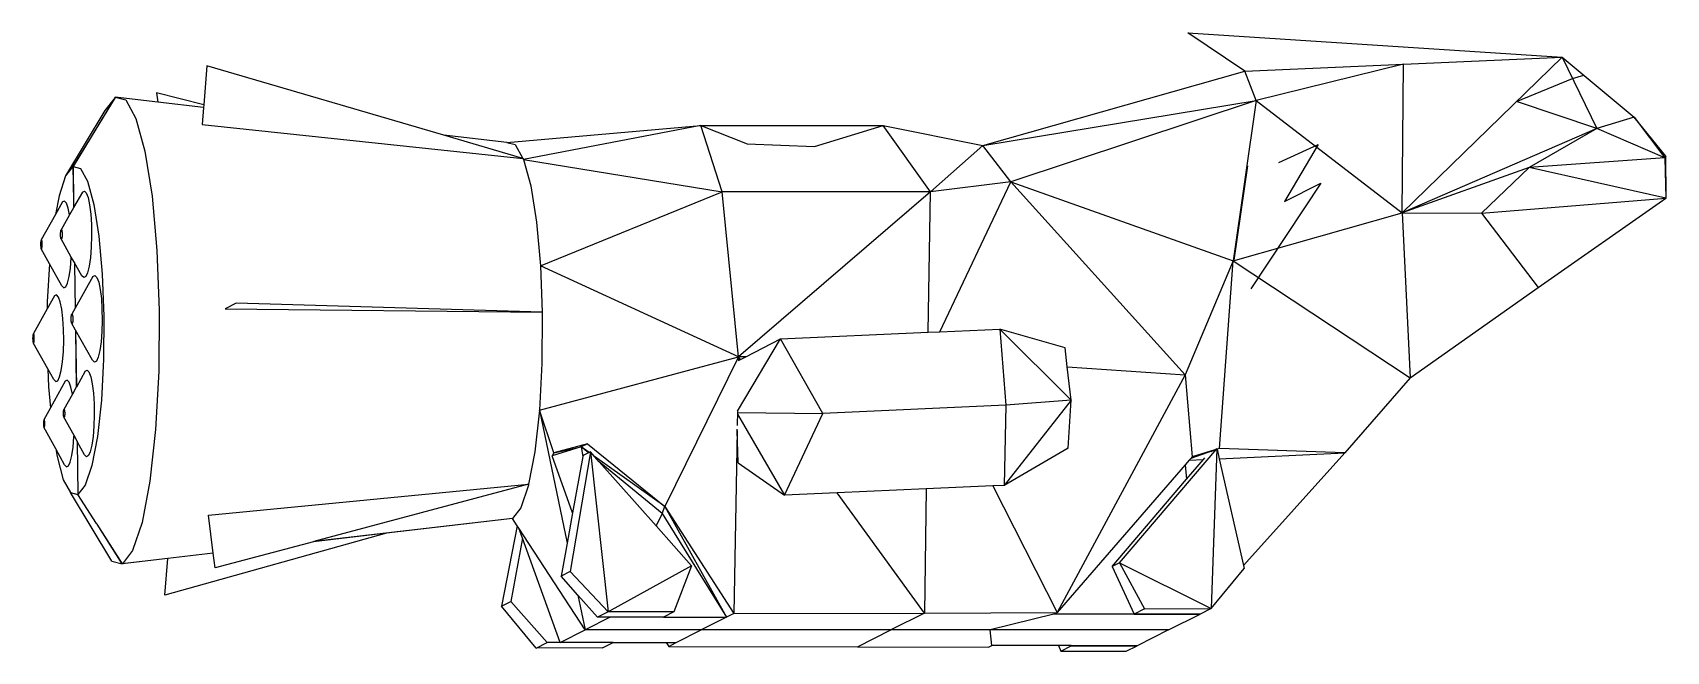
# Model space of a CAD drawing. Extents: x -1185 to 1153, y -458 to 427.
import ezdxf

# ---------------------------------------------------------------- set-up
doc = ezdxf.new("R2010")
doc.units = 0
doc.header["$MEASUREMENT"] = 0
doc.layers.get('0').update_dxf_attribs({"linetype": 'CONTINUOUS'})

msp = doc.modelspace()

# ---------------------------------------------------------------- linework, layer by layer
for p, q in [((549.9, 372), (468.2, 427)), ((468.2, 427), (1004.3, 391.9)), ((-935.6, 379.8), (-940.1, 324)), ((-596.5, 280.5), (-935.6, 379.8)), ((549.9, 372), (1004.3, 391.9)), ((549.9, 372), (1004.3, 391.9)), ((549.9, 372), (777.1, 381.9)), ((777.1, 381.9), (566, 330.2)), ((775.1, 169.4), (1004.3, 391.9)), ((775.1, 169.4), (777.1, 381.9)), ((777.1, 381.9), (1004.3, 391.9)), ((1004.3, 391.9), (1107.3, 306.2)), ((1004.3, 391.9), (1053.7, 290.2)), ((175.1, 265.5), (549.9, 372)), ((566, 330.2), (549.9, 372)), ((939, 328.5), (1019, 361.7)), ((1019, 361.7), (1035, 366.4)), ((-1066.6, 334.6), (-1101.2, 278.1)), ((-1067, 334.1), (-1101.2, 278.1)), ((-1067, 334.1), (-1081.4, 315.8)), ((-1066.7, 334.6), (-1067, 334.1)), ((-1066.7, 334.6), (-1066.6, 334.6)), ((-1066.6, 334.6), (-1066.7, 334.6)), ((-1066.6, 334.6), (-1066.6, 334.7)), ((-1066.6, 334.7), (-1066.6, 334.6)), ((-1005.9, 327.7), (-1066.6, 334.7)), ((-1066.6, 334.7), (-1066.6, 334.6)), ((-1066.6, 334.6), (-1066.6, 334.6)), ((-1066.6, 334.6), (-1051.6, 330.8)), ((-1066.6, 334.6), (-1066.6, 334.6)), ((-1051.6, 330.8), (-1037.1, 304.5)), ((-1007.5, 340.9), (-1005.9, 327.7)), ((-940.1, 324), (-1007.5, 340.9)), ((-940.4, 320.1), (-1005.9, 327.7)), ((175.1, 265.5), (566, 330.2)), ((566, 330.2), (214.9, 213.8)), ((566, 330.2), (533.2, 100.9)), ((566, 330.2), (775.1, 169.4)), ((1053.7, 290.2), (939, 328.5)), ((-1081.4, 315.8), (-1137.7, 222.3)), ((-1037.1, 304.5), (-1024.3, 257.6)), ((-940.4, 320.1), (-942.4, 295.8)), ((-940.1, 324), (-940.4, 320.1)), ((1107.3, 306.2), (1053.7, 290.2)), ((1107.3, 306.2), (1151.1, 248.1)), ((1152.3, 250.5), (1107.3, 306.2)), ((-942.4, 295.8), (-483.2, 247.3)), ((-506.3, 270.1), (-228.5, 294.4)), ((-228.5, 294.4), (-482.4, 245.8)), ((-198.3, 199.2), (-228.5, 294.4)), ((-228.5, 294.4), (-162.2, 268)), ((-228.5, 294.4), (32.5, 294.4)), ((-66.1, 264.3), (32.5, 294.4)), ((100.1, 199.5), (32.5, 294.4)), ((32.5, 294.4), (175.1, 265.5)), ((1053.7, 290.2), (775.1, 169.4)), ((1053.7, 290.2), (957, 234)), ((1151.1, 248.1), (1053.7, 290.2)), ((1151.1, 248.1), (1053.7, 290.2)), ((-1101.2, 278.1), (-1127.2, 235.6)), ((-1101.2, 278.1), (-1127.1, 235.6)), ((-1024.3, 257.6), (-1014, 193.1)), ((-506.3, 270.1), (-596.5, 280.5)), ((-483.2, 247.3), (-596.5, 280.5)), ((-506.3, 270.1), (-494.1, 267)), ((-494.1, 267), (-483.2, 247.3)), ((-162.2, 268), (-66.1, 264.3)), ((175.1, 265.5), (100.1, 199.5)), ((214.9, 213.8), (175.1, 265.5)), ((598.7, 241.4), (655.1, 266.9)), ((655.1, 266.9), (606.5, 185.4)), ((-1127.2, 235.6), (-1137.7, 222.3)), ((-1127.2, 235.6), (-1126.5, 186.1)), ((-1127.1, 235.6), (-1116.5, 233)), ((-1127.1, 235.6), (-1126.4, 186.1)), ((-483.2, 247.3), (-482.4, 245.8)), ((-483.2, 247.3), (-483, 247.2)), ((-483, 247.2), (-483.2, 247.3)), ((-482.4, 245.8), (-472.1, 207.9)), ((-482.4, 245.8), (-198.3, 199.2)), ((553.7, 236.5), (534.4, 101.6)), ((957, 234), (775.1, 169.4)), ((888.7, 168.7), (957, 234)), ((1151.1, 248.1), (957, 234)), ((1152.4, 190.2), (957, 234)), ((1151.1, 248.1), (1152.3, 250.5)), ((1152.3, 250.5), (1151.1, 248.1)), ((1151.1, 248.1), (1152.4, 190.2)), ((1153.2, 191.7), (1152.3, 250.5)), ((-1137.7, 222.3), (-1147.1, 193.9)), ((-1116.5, 233), (-1106.3, 214.5)), ((-1106.3, 214.5), (-1097.3, 181.5)), ((214.9, 213.8), (100.1, 199.5)), ((113.3, -0.6), (214.9, 213.8)), ((464.7, -62.3), (214.9, 213.8)), ((214.9, 213.8), (533.2, 100.9)), ((658.9, 211.8), (558.6, 60.7)), ((606.5, 185.4), (658.9, 211.8)), ((-1147.1, 193.9), (-1152.2, 167)), ((-1113.7, 199), (-1126.2, 176.9)), ((-1113.7, 199), (-1110.9, 200.6)), ((-1110.9, 200.6), (-1108.2, 197.9)), ((-1108.2, 197.9), (-1105.6, 191.2)), ((-1105.6, 191.2), (-1103.4, 180.9)), ((-1014, 193.1), (-1007, 115.6)), ((-472.1, 207.9), (-463.8, 156)), ((-458.2, 93.5), (-198.3, 199.2)), ((100.1, 199.5), (-198.3, 199.2)), ((-174.6, -36.5), (-198.3, 199.2)), ((100.1, 199.5), (-174.6, -36.5)), ((96.7, -1.3), (100.1, 199.5)), ((888.7, 168.7), (1152.4, 190.2)), ((969.9, 62.6), (1152.4, 190.2)), ((1152.4, 190.2), (1153.2, 191.7)), ((-1152.2, 167), (-1172.6, 130.9)), ((-1142.1, 184.9), (-1152.2, 167)), ((-1132.1, 166.6), (-1144.1, 145.3)), ((-1139.3, 186.1), (-1142.1, 184.9)), ((-1136.6, 183.2), (-1139.3, 186.1)), ((-1134, 176.3), (-1136.6, 183.2)), ((-1132.1, 166.6), (-1134, 176.3)), ((-1126.3, 176.7), (-1132.1, 166.6)), ((-1126.5, 186.1), (-1126.4, 186.1)), ((-1126.5, 186.1), (-1126.3, 176.7)), ((-1126.4, 186.1), (-1126.2, 176.9)), ((-1126.2, 176.9), (-1126.3, 176.7)), ((-1103.4, 180.9), (-1101.8, 167.7)), ((-1101.8, 167.7), (-1100.8, 152.5)), ((-1097.3, 181.5), (-1090.1, 136.2)), ((533.2, 100.9), (775.1, 169.4)), ((775.1, 169.4), (786.6, -66.6)), ((775.1, 169.4), (888.7, 168.7)), ((888.7, 168.7), (969.9, 62.6)), ((-1145, 140.6), (-1144.8, 142.2)), ((-1145, 138.9), (-1145, 140.6)), ((-1144.8, 142.2), (-1144.6, 143.6)), ((-1144.6, 143.6), (-1144.4, 144.6)), ((-1144.4, 144.6), (-1144.1, 145.3)), ((-1144.1, 145.3), (-1143.8, 145.4)), ((-1143.8, 145.4), (-1143.5, 145.1)), ((-1143.5, 145.1), (-1143.2, 144.4)), ((-1143.2, 144.4), (-1143, 143.3)), ((-1143, 143.3), (-1142.8, 141.8)), ((-1142.8, 141.8), (-1142.7, 140.1)), ((-1100.8, 152.5), (-1100.6, 136.4)), ((-463.8, 156), (-458.2, 93.5)), ((-1173.5, 126.3), (-1173.6, 124.6)), ((-1173.6, 124.6), (-1173.5, 122.8)), ((-1173.4, 127.9), (-1173.5, 126.3)), ((-1173.5, 122.8), (-1173.4, 121.1)), ((-1173.2, 129.3), (-1173.4, 127.9)), ((-1173.4, 121.1), (-1173.3, 119.7)), ((-1173.3, 119.7), (-1173, 118.5)), ((-1172.9, 130.3), (-1173.2, 129.3)), ((-1173, 118.5), (-1172.8, 117.7)), ((-1172.6, 130.9), (-1172.9, 130.3)), ((-1172.8, 117.7), (-1172.4, 117.4)), ((-1160.9, 96.7), (-1172.8, 117.7)), ((-1172.3, 131), (-1172.6, 130.9)), ((-1172.4, 117.4), (-1172.1, 117.6)), ((-1172, 130.7), (-1172.3, 131)), ((-1172.1, 117.6), (-1171.8, 118.1)), ((-1171.7, 129.9), (-1172, 130.7)), ((-1171.8, 118.1), (-1171.6, 119.2)), ((-1171.5, 128.8), (-1171.7, 129.9)), ((-1171.6, 119.2), (-1171.4, 120.5)), ((-1171.3, 127.3), (-1171.5, 128.8)), ((-1171.4, 120.5), (-1171.3, 122.1)), ((-1171.2, 125.6), (-1171.3, 127.3)), ((-1171.3, 122.1), (-1171.2, 123.9)), ((-1171.2, 123.9), (-1171.2, 125.6)), ((-1145, 137.1), (-1145, 138.9)), ((-1144.9, 135.4), (-1145, 137.1)), ((-1144.7, 134), (-1144.9, 135.4)), ((-1144.4, 132.8), (-1144.7, 134)), ((-1144.2, 132.1), (-1144.4, 132.8)), ((-1143.9, 131.8), (-1144.2, 132.1)), ((-1129.6, 106.2), (-1144.2, 132.1)), ((-1143.6, 132), (-1143.9, 131.8)), ((-1143.3, 132.6), (-1143.6, 132)), ((-1143, 133.6), (-1143.3, 132.6)), ((-1142.8, 135), (-1143, 133.6)), ((-1142.7, 136.6), (-1142.8, 135)), ((-1142.7, 140.1), (-1142.6, 138.4)), ((-1142.6, 138.4), (-1142.7, 136.6)), ((-1101, 120.4), (-1102.2, 105.7)), ((-1100.6, 136.4), (-1101, 120.4)), ((-1090.1, 136.2), (-1085.2, 81.7)), ((-1160.9, 96.7), (-1163.9, 42)), ((-1143.2, 65.2), (-1160.9, 96.7)), ((-1130.9, 90.5), (-1129.6, 105.1)), ((-1129.6, 105.1), (-1129.6, 106.2)), ((-1125.2, 98.3), (-1129.6, 106.2)), ((-1125.2, 98.3), (-1124.6, 62.3)), ((-1125, 98.1), (-1125.2, 98.3)), ((-1125, 98.1), (-1124.5, 62.3)), ((-1114.5, 79.3), (-1125, 98.1)), ((-1102.2, 105.7), (-1104, 93.2)), ((-1007, 115.6), (-1003.7, 30.3)), ((533.2, 100.9), (464.7, -62.3)), ((513.6, -167.4), (533.2, 100.9)), ((533.2, 100.9), (786.6, -66.6)), ((-1135, 69), (-1132.7, 78.2)), ((-1132.7, 78.2), (-1130.9, 90.5)), ((-1098.6, 78.2), (-1124.1, 33)), ((-1111.7, 76.7), (-1114.5, 79.3)), ((-1108.9, 78.2), (-1111.7, 76.7)), ((-1106.3, 83.8), (-1108.9, 78.2)), ((-1104, 93.2), (-1106.3, 83.8)), ((-1098.6, 78.2), (-1095.8, 79.7)), ((-1095.8, 79.7), (-1093, 77.1)), ((-1093, 77.1), (-1090.4, 70.3)), ((-1090.4, 70.3), (-1088.3, 60)), ((-1085.2, 81.7), (-1082.9, 21.7)), ((-458.2, 93.5), (-455.6, 27.6)), ((-174.6, -36.5), (-458.2, 93.5)), ((-1153.4, 50.7), (-1164, 32)), ((-1150.6, 52), (-1153.4, 50.7)), ((-1147.9, 49), (-1150.6, 52)), ((-1145.3, 42.1), (-1147.9, 49)), ((-1143.2, 65.2), (-1140.4, 62.3)), ((-1140.4, 62.3), (-1137.6, 63.6)), ((-1137.6, 63.6), (-1135, 69)), ((-1124.6, 62.3), (-1124.5, 62.3)), ((-1124.6, 62.3), (-1124.2, 32.9)), ((-1124.5, 62.3), (-1124.1, 33)), ((-1088.3, 60), (-1086.6, 46.8)), ((-1086.6, 46.8), (-1085.7, 31.7)), ((786.6, -66.6), (969.9, 62.6)), ((-1164, 32), (-1183.9, -3.3)), ((-1163.9, 42), (-1164, 32)), ((-1143.2, 31.6), (-1145.3, 42.1)), ((-1141.6, 18.3), (-1143.2, 31.6)), ((-1129.5, 22.8), (-1129.2, 23.8)), ((-1129.2, 23.8), (-1128.9, 24.4)), ((-1124.2, 32.9), (-1128.9, 24.4)), ((-1128.9, 24.4), (-1128.6, 24.6)), ((-1128.6, 24.6), (-1128.3, 24.3)), ((-1128.3, 24.3), (-1128, 23.6)), ((-1128, 23.6), (-1127.8, 22.4)), ((-1124.1, 33), (-1124.2, 32.9)), ((-1085.7, 31.7), (-1085.4, 15.6)), ((-1003.7, 30.3), (-1004.4, -57.1)), ((-893.6, 40.3), (-909.6, 32)), ((-909.6, 32), (-455.6, 27.6)), ((-455.6, 27.6), (-893.6, 40.3)), ((-455.5, 24.6), (-456, -45.8)), ((-455.6, 27.6), (-455.5, 24.6)), ((-455.6, 27.6), (-455.5, 27.6)), ((-455.5, 27.6), (-455.6, 27.6)), ((-1140.7, 3), (-1141.6, 18.3)), ((-1140.4, -13.1), (-1140.7, 3)), ((-1129.8, 19.8), (-1129.7, 21.4)), ((-1129.8, 18), (-1129.8, 19.8)), ((-1129.8, 16.3), (-1129.8, 18)), ((-1129.7, 14.6), (-1129.8, 16.3)), ((-1129.7, 21.4), (-1129.5, 22.8)), ((-1129.5, 13.1), (-1129.7, 14.6)), ((-1129.3, 12), (-1129.5, 13.1)), ((-1129, 11.3), (-1129.3, 12)), ((-1128.7, 11), (-1129, 11.3)), ((-1123.7, 1.8), (-1129, 11.3)), ((-1128.4, 11.1), (-1128.7, 11)), ((-1128.1, 11.8), (-1128.4, 11.1)), ((-1127.8, 12.8), (-1128.1, 11.8)), ((-1127.8, 22.4), (-1127.6, 21)), ((-1127.6, 14.2), (-1127.8, 12.8)), ((-1127.6, 21), (-1127.5, 19.3)), ((-1127.5, 15.8), (-1127.6, 14.2)), ((-1127.5, 19.3), (-1127.5, 17.5)), ((-1127.5, 17.5), (-1127.5, 15.8)), ((-1123.7, 1.8), (-1122.4, -79.9)), ((-1123.6, 1.6), (-1123.7, 1.8)), ((-1123.6, 1.6), (-1122.3, -79.7)), ((-1099.3, -41.5), (-1123.6, 1.6)), ((-1085.4, 15.6), (-1085.9, -0.4)), ((-1082.9, 21.7), (-1083.3, -39.7)), ((113.3, -0.6), (199.4, 3.2)), ((199.4, 3.2), (208, -105.8)), ((301.4, -98.4), (199.4, 3.2)), ((292.6, -23.7), (199.4, 3.2)), ((-1184.8, -7.8), (-1184.9, -9.6)), ((-1184.9, -9.6), (-1184.8, -11.4)), ((-1184.7, -6.2), (-1184.8, -7.8)), ((-1184.8, -11.4), (-1184.7, -13)), ((-1184.5, -4.9), (-1184.7, -6.2)), ((-1184.7, -13), (-1184.6, -14.5)), ((-1184.6, -14.5), (-1184.3, -15.7)), ((-1184.2, -3.9), (-1184.5, -4.9)), ((-1184.3, -15.7), (-1184, -16.4)), ((-1183.9, -3.3), (-1184.2, -3.9)), ((-1184, -16.4), (-1183.7, -16.8)), ((-1163.1, -53.7), (-1184, -16.4)), ((-1183.6, -3.1), (-1183.9, -3.3)), ((-1183.7, -16.8), (-1183.4, -16.6)), ((-1183.3, -3.5), (-1183.6, -3.1)), ((-1183.4, -16.6), (-1183.1, -16)), ((-1183, -4.2), (-1183.3, -3.5)), ((-1183.1, -16), (-1182.9, -15)), ((-1182.8, -5.4), (-1183, -4.2)), ((-1182.9, -15), (-1182.7, -13.6)), ((-1182.6, -6.8), (-1182.8, -5.4)), ((-1182.7, -13.6), (-1182.6, -12)), ((-1182.5, -8.5), (-1182.6, -6.8)), ((-1182.6, -12), (-1182.5, -10.3)), ((-1182.5, -10.3), (-1182.5, -8.5)), ((-1140.9, -29), (-1140.4, -13.1)), ((-1087, -15.1), (-1088.8, -27.6)), ((-1085.9, -0.4), (-1087, -15.1)), ((-176.1, -114.1), (-114.8, -10.6)), ((-164.4, -36.5), (-114.8, -10.6)), ((-114.8, -10.6), (96.7, -1.3)), ((-53.8, -117.3), (-114.8, -10.6)), ((96.7, -1.3), (113.3, -0.6)), ((-1144, -56), (-1142.2, -43.7)), ((-1142.2, -43.7), (-1140.9, -29)), ((-1096.5, -44.2), (-1099.3, -41.5)), ((-1093.7, -42.6), (-1096.5, -44.2)), ((-1091.1, -37), (-1093.7, -42.6)), ((-1088.8, -27.6), (-1091.1, -37)), ((-1083.3, -39.7), (-1086.5, -98.3)), ((-459.7, -113), (-174.6, -36.5)), ((-456, -45.8), (-459.7, -113)), ((-174.6, -36.5), (-280.1, -250.7)), ((-174.9, -41.9), (-174.7, -41.9)), ((-174.6, -36.5), (-174.7, -41.9)), ((-174.7, -41.9), (-171.8, -40.3)), ((-164.4, -36.5), (-174.6, -36.5)), ((-171.8, -40.3), (-174.6, -36.5)), ((-171.8, -40.3), (-164.4, -36.5)), ((295.8, -50.7), (292.6, -23.7)), ((-1163.1, -53.7), (-1162.1, -79.4)), ((-1154.5, -68.9), (-1163.1, -53.7)), ((-1154.5, -68.9), (-1151.7, -71.9)), ((-1148.9, -70.6), (-1146.3, -65.2)), ((-1146.3, -65.2), (-1144, -56)), ((-1135.4, -69.9), (-1138.2, -71.2)), ((-1132.7, -72.8), (-1135.4, -69.9)), ((-1109.8, -57), (-1122.3, -79.7)), ((-1109.8, -57), (-1107, -55.4)), ((-1107, -55.4), (-1104.3, -58.1)), ((-1104.3, -58.1), (-1101.7, -64.9)), ((-1101.7, -64.9), (-1099.6, -75.2)), ((-1004.4, -57.1), (-1009, -140.4)), ((464.7, -62.3), (281.2, -402.3)), ((295.8, -50.7), (464.7, -62.3)), ((301.4, -98.4), (295.8, -50.7)), ((464.7, -62.3), (474.5, -179.4)), ((786.6, -66.6), (693.2, -173.6)), ((-1162.1, -79.4), (-1159.4, -109.5)), ((-1138.2, -71.2), (-1159.4, -109.5)), ((-1151.7, -71.9), (-1148.9, -70.6)), ((-1128, -90.1), (-1140.1, -112)), ((-1130.1, -79.8), (-1132.7, -72.8)), ((-1128, -90.1), (-1130.1, -79.8)), ((-1122.4, -79.9), (-1128, -90.1)), ((-1122.3, -79.7), (-1122.4, -79.9)), ((-1099.6, -75.2), (-1097.9, -88.4)), ((-1097.9, -88.4), (-1096.9, -103.5)), ((-1159.4, -109.5), (-1168.7, -126.4)), ((-1140.9, -117.2), (-1140.8, -115.8)), ((-1140.8, -115.8), (-1140.7, -114.5)), ((-1140.7, -114.5), (-1140.6, -113.4)), ((-1140.6, -113.4), (-1140.4, -112.5)), ((-1140.4, -112.5), (-1140.1, -112)), ((-1140.1, -112), (-1139.9, -111.9)), ((-1139.9, -111.9), (-1139.6, -112.1)), ((-1139.6, -112.1), (-1139.4, -112.7)), ((-1139.4, -112.7), (-1139.2, -113.6)), ((-1139.2, -113.6), (-1139.1, -114.8)), ((-1139.1, -114.8), (-1139, -116.2)), ((-1139, -116.2), (-1139, -117.6)), ((-1096.9, -103.5), (-1096.7, -119.6)), ((-1086.5, -98.3), (-1092.3, -150.2)), ((-459.7, -113), (-466.3, -172.4)), ((-459.7, -113), (-420, -303.1)), ((-438.8, -173.9), (-459.7, -113)), ((-176, -114.9), (-176.4, -134.9)), ((-176, -116.2), (-53.8, -117.3)), ((208, -105.8), (-53.8, -117.3)), ((301.4, -98.4), (205.4, -220.4)), ((208, -105.8), (205.4, -220.4)), ((301.4, -98.4), (208, -105.8)), ((297.3, -167.2), (301.4, -98.4)), ((-1169.4, -130.1), (-1169.5, -131.5)), ((-1169.5, -131.5), (-1169.4, -133)), ((-1169.3, -128.8), (-1169.4, -130.1)), ((-1169.4, -133), (-1169.4, -134.3)), ((-1169.4, -134.3), (-1169.2, -135.5)), ((-1169.1, -127.7), (-1169.3, -128.8)), ((-1169.2, -135.5), (-1169, -136.4)), ((-1168.9, -126.9), (-1169.1, -127.7)), ((-1169, -136.4), (-1168.8, -137.1)), ((-1168.7, -126.4), (-1168.9, -126.9)), ((-1168.8, -137.1), (-1168.5, -137.3)), ((-1151.7, -168.2), (-1168.8, -137.1)), ((-1168.4, -126.3), (-1168.7, -126.4)), ((-1168.5, -137.3), (-1168.3, -137.2)), ((-1168.2, -126.5), (-1168.4, -126.3)), ((-1168.3, -137.2), (-1168.1, -136.7)), ((-1168, -127.2), (-1168.2, -126.5)), ((-1168.1, -136.7), (-1167.9, -135.9)), ((-1167.8, -128.1), (-1168, -127.2)), ((-1167.9, -135.9), (-1167.7, -134.8)), ((-1167.6, -129.3), (-1167.8, -128.1)), ((-1167.7, -134.8), (-1167.6, -133.5)), ((-1167.6, -130.6), (-1167.6, -129.3)), ((-1167.5, -132.1), (-1167.6, -130.6)), ((-1167.6, -133.5), (-1167.5, -132.1)), ((-1140.9, -118.6), (-1140.9, -117.2)), ((-1140.8, -120), (-1140.9, -118.6)), ((-1140.6, -121.2), (-1140.8, -120)), ((-1140.4, -122.1), (-1140.6, -121.2)), ((-1140.2, -122.7), (-1140.4, -122.1)), ((-1140, -122.9), (-1140.2, -122.7)), ((-1125.7, -149.1), (-1140.2, -122.7)), ((-1139.7, -122.8), (-1140, -122.9)), ((-1139.5, -122.3), (-1139.7, -122.8)), ((-1139.3, -121.5), (-1139.5, -122.3)), ((-1139.1, -120.3), (-1139.3, -121.5)), ((-1139, -119), (-1139.1, -120.3)), ((-1139, -117.6), (-1139, -119)), ((-1097.1, -135.6), (-1098.3, -150.3)), ((-1096.7, -119.6), (-1097.1, -135.6)), ((-176.5, -141.7), (-176.6, -140)), ((-176, -118.6), (-108.8, -234.2)), ((-108.8, -234.2), (-53.8, -117.3)), ((-1127, -165.5), (-1125.8, -150.9)), ((-1125.8, -150.9), (-1125.7, -149.1)), ((-1121.3, -157.2), (-1125.7, -149.1)), ((-1121.3, -157.2), (-1120.1, -233.4)), ((-1121.2, -157.4), (-1121.3, -157.2)), ((-1121.2, -157.4), (-1120, -233.4)), ((-1110.6, -176.7), (-1121.2, -157.4)), ((-1100.1, -162.8), (-1102.4, -172.2)), ((-1092.3, -150.2), (-1100.1, -191.7)), ((-1098.3, -150.3), (-1100.1, -162.8)), ((-1009, -140.4), (-1017.1, -214.1)), ((-390.9, -160.9), (-438.8, -173.9)), ((-390.9, -160.9), (-399.7, -165.3)), ((-390.9, -160.9), (-280.1, -250.7)), ((-176.5, -141.7), (-181.3, -403.4)), ((-175, -187.9), (-176.5, -141.7)), ((-1151.7, -168.2), (-1150, -179.2)), ((-1139.3, -190.8), (-1151.7, -168.2)), ((-1150, -179.2), (-1141, -212.3)), ((-1133.7, -192.4), (-1131.1, -187)), ((-1131.1, -187), (-1128.8, -177.8)), ((-1128.8, -177.8), (-1127, -165.5)), ((-1107.8, -179.4), (-1110.6, -176.7)), ((-1105, -177.8), (-1107.8, -179.4)), ((-1102.4, -172.2), (-1105, -177.8)), ((-466.3, -172.4), (-475.1, -218.7)), ((-399.7, -165.3), (-441.6, -177.9)), ((-438.8, -173.9), (-441.6, -177.9)), ((-412.1, -259.6), (-441.6, -177.9)), ((-438.8, -173.9), (-399.7, -165.3)), ((-386.4, -172.4), (-415.5, -343.6)), ((-397.4, -179.1), (-412.1, -259.6)), ((-389.3, -173.9), (-399.7, -165.3)), ((-388.4, -173.4), (-399.7, -165.3)), ((-399.7, -165.3), (-397.4, -179.1)), ((-397.2, -177.8), (-397.4, -179.1)), ((-389.3, -173.9), (-397.2, -177.8)), ((-388.4, -173.4), (-389.3, -173.9)), ((-386.4, -172.4), (-388.4, -173.4)), ((-386.4, -172.4), (-361, -400.9)), ((-380.7, -178.9), (-386.4, -172.4)), ((-280.1, -250.7), (-380.7, -178.9)), ((-373.9, -186.6), (-380.7, -178.9)), ((-283.8, -260.7), (-373.9, -186.6)), ((-292.7, -278.3), (-373.9, -186.6)), ((297.3, -167.2), (205.4, -220.4)), ((370.7, -330.9), (510.1, -167.9)), ((470.2, -184.3), (464.6, -190.8)), ((466.7, -211.4), (490.7, -183.4)), ((472.5, -181.7), (470.2, -184.3)), ((470.2, -184.3), (490.7, -183.4)), ((505.1, -170.4), (472.5, -181.7)), ((474.5, -179.4), (472.5, -181.7)), ((506.9, -169.5), (474.5, -179.4)), ((490.7, -183.4), (492.7, -181)), ((505.1, -170.4), (501.4, -172.2)), ((510.1, -167.9), (501.7, -396.4)), ((506.9, -169.5), (505.1, -170.4)), ((510.1, -167.9), (506.9, -169.5)), ((510.1, -167.9), (510.2, -168.5)), ((513.6, -167.4), (510.2, -168.5)), ((513.6, -167.4), (510.2, -168.6)), ((510.2, -168.5), (510.2, -168.6)), ((510.2, -168.6), (513.3, -182.3)), ((513.3, -182.3), (693.2, -173.6)), ((513.3, -182.3), (548.2, -335)), ((693.2, -173.6), (513.6, -167.4)), ((548.2, -335), (693.2, -173.6)), ((-1139.3, -190.8), (-1136.6, -193.7)), ((-1136.6, -193.7), (-1133.7, -192.4)), ((-1100.1, -191.7), (-1109.6, -220.1)), ((-175, -187.9), (-108.8, -234.2)), ((464.6, -190.8), (281.2, -402.3)), ((464.6, -190.8), (466.7, -211.4)), ((-1141, -212.3), (-1130.8, -230.7)), ((-1130.8, -230.7), (-1120.1, -233.4)), ((-1071.6, -328.6), (-1130.8, -230.7)), ((-1093.6, -274.6), (-1120.1, -233.4)), ((-1109.6, -220.1), (-1120, -233.4)), ((-1093.6, -274.6), (-1120, -233.4)), ((-1017.1, -214.1), (-1028.3, -273.2)), ((-933.1, -262.8), (-475.1, -218.7)), ((-475.1, -218.7), (-782.7, -300.7)), ((-475.3, -220.1), (-486.2, -252.6)), ((-475.1, -218.7), (-475.3, -220.1)), ((-475.1, -218.7), (-475, -218.6)), ((-475, -218.6), (-475.1, -218.7)), ((-33.3, -230.9), (-108.8, -234.2)), ((93.7, -225.3), (-33.3, -230.9)), ((91.5, -402.8), (-33.3, -230.9)), ((93.7, -225.3), (91.5, -402.8)), ((189.4, -221.1), (93.7, -225.3)), ((205.4, -220.4), (189.4, -221.1)), ((189.4, -221.1), (281.2, -402.3)), ((359.9, -336.3), (466.7, -211.4)), ((-486.2, -252.6), (-498.1, -267.9)), ((-283.8, -260.7), (-280.1, -250.7)), ((-280.1, -250.7), (-181.3, -403.4)), ((-280.1, -250.7), (-192, -408.9)), ((-1093.6, -274.6), (-1093.6, -274.6)), ((-1092.8, -275.9), (-1093.6, -274.6)), ((-1092.8, -275.9), (-1093.6, -274.6)), ((-1056.7, -332.3), (-1092.8, -275.9)), ((-1056.5, -332.3), (-1092.8, -275.9)), ((-1028.3, -273.2), (-1041.8, -313.5)), ((-926.4, -317.3), (-933.1, -262.8)), ((-498.1, -267.9), (-782.7, -300.7)), ((-498.1, -267.9), (-678.4, -288.7)), ((-491.3, -278.3), (-513.7, -393.1)), ((-491.3, -278.3), (-498.1, -267.9)), ((-489.2, -281.5), (-491.3, -278.3)), ((-412.1, -259.6), (-420, -303.1)), ((-283.8, -260.7), (-292.7, -278.3)), ((-242.1, -335.4), (-292.7, -278.3)), ((-283.8, -260.7), (-192, -408.9)), ((-678.4, -288.7), (-995.8, -377.4)), ((-782.9, -300.8), (-923.8, -338.4)), ((-678.4, -288.7), (-782.9, -300.8)), ((-782.7, -300.7), (-782.9, -300.8)), ((-484, -295.9), (-500.6, -386.5)), ((-484, -295.9), (-489.2, -281.5)), ((-394.2, -427), (-489.2, -281.5)), ((-430.1, -445.1), (-484, -295.9)), ((-420, -303.1), (-428.6, -350.2)), ((-991.6, -324.9), (-1056.6, -332.4)), ((-1041.8, -313.5), (-1056.4, -332.3)), ((-926.4, -317.3), (-1056.4, -332.4)), ((-995.8, -377.4), (-991.6, -324.9)), ((-926.4, -317.4), (-991.6, -324.9)), ((-926.4, -317.4), (-926.4, -317.3)), ((-923.8, -338.4), (-926.4, -317.4)), ((-1071.6, -328.6), (-1056.7, -332.3)), ((-1056.6, -332.4), (-1056.7, -332.3)), ((-1056.5, -332.4), (-1056.6, -332.4)), ((-1056.4, -332.3), (-1056.5, -332.3)), ((-1056.4, -332.4), (-1056.5, -332.3)), ((-1056.5, -332.4), (-1056.4, -332.4)), ((-1056.4, -332.4), (-1056.4, -332.3)), ((-415.5, -343.6), (-428.6, -350.2)), ((-404.5, -377.5), (-428.6, -350.2)), ((-361, -400.9), (-415.5, -343.6)), ((-242.1, -335.4), (-361, -400.9)), ((-242.1, -335.4), (-267.1, -401.3)), ((370.7, -330.9), (359.9, -336.3)), ((359.9, -336.3), (391.4, -404.3)), ((370.7, -330.9), (406.4, -396.7)), ((370.7, -330.9), (501.7, -396.4)), ((501.7, -396.4), (549.2, -339.1)), ((548.2, -335), (549.2, -339.1)), ((-513.7, -393.1), (-500.6, -386.5)), ((-464.4, -453), (-513.7, -393.1)), ((-448.7, -445.1), (-500.6, -386.5)), ((-404.5, -377.5), (-394.2, -427)), ((-376.7, -408.9), (-404.5, -377.5)), ((406.4, -396.7), (391.4, -404.3)), ((406.4, -396.7), (501.7, -396.4)), ((501.7, -396.4), (485.9, -404.3)), ((-358.2, -408.9), (-394.2, -427)), ((-361, -400.9), (-376.7, -408.9)), ((-358.2, -408.9), (-376.7, -408.9)), ((-267.1, -401.3), (-361, -400.9)), ((-282.2, -408.9), (-358.2, -408.9)), ((-267.1, -401.3), (-282.2, -408.9)), ((-282.2, -408.9), (-192, -408.9)), ((-192, -408.9), (-227.9, -427)), ((-181.3, -403.4), (-192, -408.9)), ((-181.3, -403.4), (91.5, -402.8)), ((91.5, -402.8), (43.5, -427)), ((91.5, -402.8), (281.2, -402.3)), ((276.6, -404.6), (185.6, -427)), ((281.2, -402.3), (276.6, -404.6)), ((485.9, -404.3), (276.6, -404.6)), ((391.4, -404.3), (485.9, -404.3)), ((440.9, -427), (485.9, -404.3)), ((-430.1, -445.1), (-394.2, -427)), ((-227.9, -427), (-394.2, -427)), ((-263.9, -445.1), (-227.9, -427)), ((43.5, -427), (-227.9, -427)), ((-4.6, -451.2), (43.5, -427)), ((185.6, -427), (43.5, -427)), ((440.9, -427), (185.6, -427)), ((187.9, -449.3), (185.6, -427)), ((440.9, -427), (396, -449.6)), ((-464.4, -453), (-448.7, -445.1)), ((-369.2, -452.7), (-464.4, -453)), ((-430.1, -445.1), (-448.7, -445.1)), ((-354.1, -445.1), (-430.1, -445.1)), ((-369.2, -452.7), (-354.1, -445.1)), ((-354.1, -445.1), (-278.1, -445.1)), ((-278.1, -445.1), (-274.6, -450.5)), ((-278.1, -445.1), (-263.9, -445.1)), ((-274.6, -450.5), (-263.9, -445.1)), ((-274.6, -450.5), (-4.6, -451.2)), ((-4.6, -451.2), (183.3, -451.7)), ((183.3, -451.7), (187.9, -449.3)), ((283.4, -449.5), (187.9, -449.3)), ((283.4, -449.5), (286.4, -457.2)), ((301.4, -449.5), (283.4, -449.5)), ((286.4, -457.2), (301.4, -449.6)), ((286.4, -457.2), (380.2, -457.6)), ((301.4, -449.5), (301.4, -449.6)), ((396, -449.6), (301.4, -449.5)), ((301.4, -449.6), (396, -449.6)), ((380.2, -457.6), (396, -449.6))]:
    msp.add_line(p, q)

doc.saveas('drawing.dxf')
